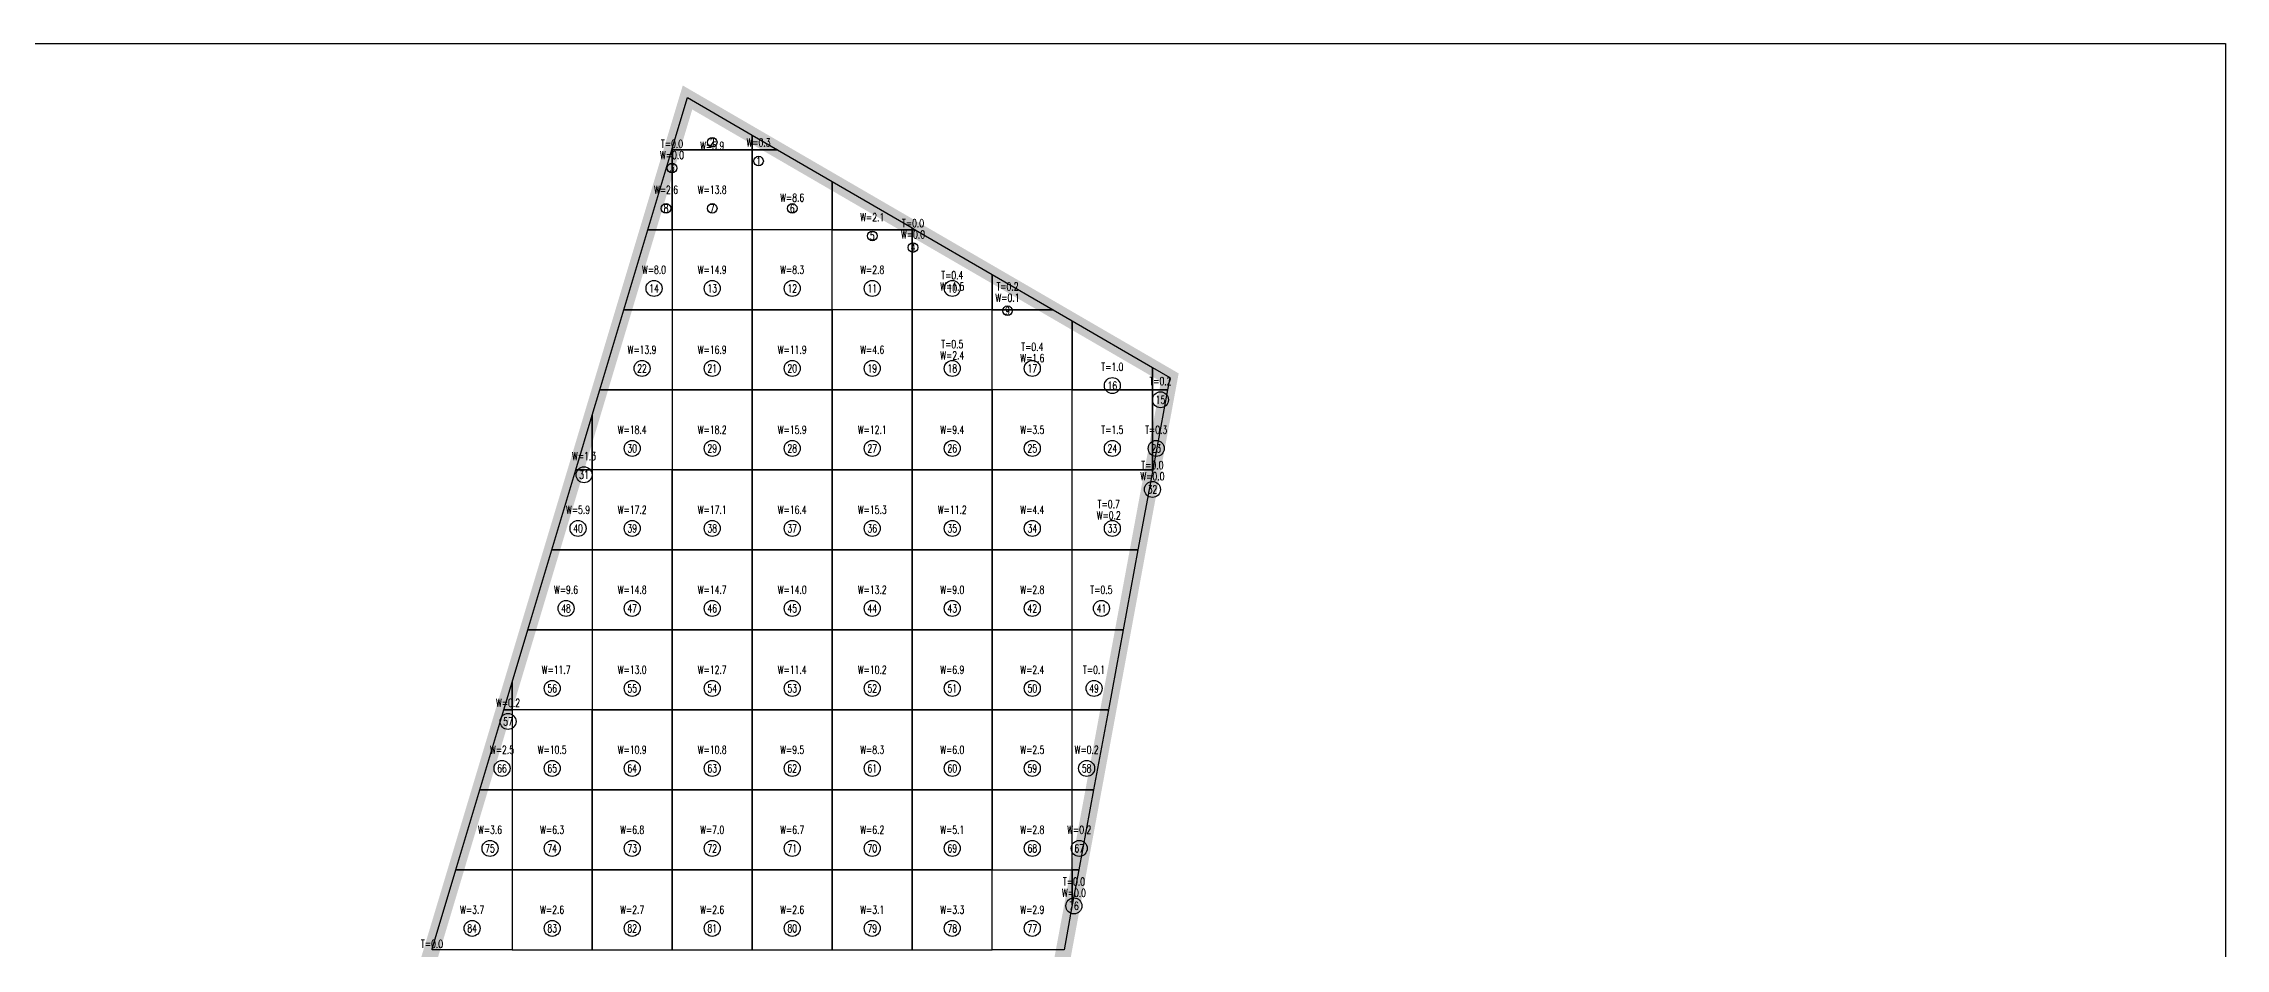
# Model space of a CAD drawing. Extents: x 4283 to 40403, y 1134 to 1764.
# Drawn here: x 9166.8 to 9252, y 1638.7 to 1674.1 of the extents above; entities that cross this region are included whole.
import ezdxf
from ezdxf.enums import TextEntityAlignment as Align

# ---------------------------------------------------------------- set-up
doc = ezdxf.new("R2010")
doc.units = 0
for name, color, linetype in [('tdz_9-2方格网', 2, 'Continuous'), ('tdz_9-2方格网计算', 7, 'Continuous'), ('tdz_土方计算图', 7, 'Continuous'), ('tdz_格田', 6, 'Continuous')]:
    doc.layers.add(name, color=color, linetype=linetype)
doc.styles.add('GLandNum', font='txt_____.ttf', dxfattribs={"width": 0.7, "height": 0.5})

msp = doc.modelspace()

# ---------------------------------------------------------------- linework, layer by layer
at = {"layer": 'tdz_9-2方格网', "linetype": 'Continuous'}
for points in [[(9194.462, 1670.52, 2123.041), (9194.462, 1669.947, 2122.986), (9191.337, 1669.947, 2123.125), (9191.337, 1669.996, 2123.125), (9191.935, 1671.988, 2123.125)], [(9191.323, 1669.947, 2123.125), (9191.337, 1669.947, 2123.125), (9191.337, 1666.822, 2123.125), (9190.386, 1666.822, 2123.125)], [(9191.337, 1669.996, 2123.125), (9191.337, 1669.947, 2123.125), (9191.323, 1669.947, 2123.125)], [(9191.337, 1666.822, 2123.125), (9191.337, 1669.947, 2123.125), (9194.462, 1669.947, 2122.986), (9194.462, 1666.822, 2122.965)], [(9195.45, 1669.947, 2123.008), (9194.462, 1669.947, 2122.986), (9194.462, 1670.52, 2123.041)], [(9197.587, 1668.705, 2122.938), (9197.587, 1666.822, 2122.766), (9194.462, 1666.822, 2122.965), (9194.462, 1669.947, 2122.986), (9195.45, 1669.947, 2123.008)], [(9200.712, 1666.89, 2122.834), (9200.712, 1666.822, 2122.808), (9197.587, 1666.822, 2122.766), (9197.587, 1668.705, 2122.938)], [(9190.386, 1666.822, 2123.125), (9191.337, 1666.822, 2123.125), (9191.337, 1663.697, 2123.122), (9189.449, 1663.697, 2123.125)], [(9191.337, 1666.822, 2123.125), (9191.337, 1663.697, 2123.122), (9194.462, 1663.697, 2122.983), (9194.462, 1666.822, 2122.965)], [(9194.462, 1666.822, 2122.965), (9194.462, 1663.697, 2122.983), (9197.587, 1663.697, 2122.799), (9197.587, 1666.822, 2122.766)], [(9197.587, 1663.697, 2122.799), (9197.587, 1666.822, 2122.766), (9200.712, 1666.822, 2122.808), (9200.712, 1663.697, 2122.616)], [(9200.831, 1666.822, 2122.83), (9200.712, 1666.822, 2122.808), (9200.712, 1666.89, 2122.834)], [(9203.837, 1665.075, 2122.73), (9203.837, 1663.697, 2122.5), (9200.712, 1663.697, 2122.616), (9200.712, 1666.822, 2122.808), (9200.831, 1666.822, 2122.83)], [(9206.212, 1663.697, 2122.651), (9203.837, 1663.697, 2122.5), (9203.837, 1665.075, 2122.73)], [(9189.449, 1663.697, 2123.125), (9191.337, 1663.697, 2123.122), (9191.337, 1660.572, 2123.108), (9188.512, 1660.572, 2123.125)], [(9191.337, 1663.697, 2123.122), (9191.337, 1660.572, 2123.108), (9194.462, 1660.572, 2123.071), (9194.462, 1663.697, 2122.983)], [(9194.462, 1663.697, 2122.983), (9194.462, 1660.572, 2123.071), (9197.587, 1660.572, 2122.912), (9197.587, 1663.697, 2122.799)], [(9197.587, 1663.697, 2122.799), (9197.587, 1660.572, 2122.912), (9200.712, 1660.572, 2122.78), (9200.712, 1663.697, 2122.616)], [(9200.712, 1663.697, 2122.616), (9200.712, 1660.572, 2122.78), (9203.837, 1660.572, 2122.803), (9203.837, 1663.697, 2122.5)], [(9206.962, 1663.261, 2122.626), (9206.962, 1660.572, 2122.571), (9203.837, 1660.572, 2122.803), (9203.837, 1663.697, 2122.5), (9206.212, 1663.697, 2122.651)], [(9210.087, 1661.446, 2122.523), (9210.087, 1660.572, 2122.529), (9206.962, 1660.572, 2122.571), (9206.962, 1663.261, 2122.626)], [(9210.679, 1660.572, 2122.5), (9210.087, 1660.572, 2122.529), (9210.087, 1661.446, 2122.523), (9210.768, 1661.051, 2122.5)], [(9188.512, 1660.572, 2123.125), (9191.337, 1660.572, 2123.108), (9191.337, 1657.447, 2123.074), (9188.212, 1657.447, 2123.084), (9188.212, 1659.574, 2123.125)], [(9191.337, 1660.572, 2123.108), (9191.337, 1657.447, 2123.074), (9194.462, 1657.447, 2123.056), (9194.462, 1660.572, 2123.071)], [(9194.462, 1660.572, 2123.071), (9194.462, 1657.447, 2123.056), (9197.587, 1657.447, 2123.019), (9197.587, 1660.572, 2122.912)], [(9197.587, 1660.572, 2122.912), (9197.587, 1657.447, 2123.019), (9200.712, 1657.447, 2122.945), (9200.712, 1660.572, 2122.78)], [(9200.712, 1660.572, 2122.78), (9200.712, 1657.447, 2122.945), (9203.837, 1657.447, 2122.831), (9203.837, 1660.572, 2122.803)], [(9203.837, 1660.572, 2122.803), (9203.837, 1657.447, 2122.831), (9206.962, 1657.447, 2122.62), (9206.962, 1660.572, 2122.571)], [(9206.962, 1657.447, 2122.62), (9206.962, 1660.572, 2122.571), (9210.087, 1660.572, 2122.529), (9210.087, 1657.447, 2122.5)], [(9210.087, 1660.572, 2122.529), (9210.679, 1660.572, 2122.5), (9210.102, 1657.447, 2122.5), (9210.087, 1657.447, 2122.5)], [(9188.212, 1659.574, 2123.125), (9188.212, 1657.447, 2123.084), (9187.575, 1657.447, 2123.08)], [(9187.575, 1657.447, 2123.08), (9188.212, 1657.447, 2123.084), (9188.212, 1654.322, 2122.978), (9186.638, 1654.322, 2122.997)], [(9188.212, 1657.447, 2123.084), (9188.212, 1654.322, 2122.978), (9191.337, 1654.322, 2122.984), (9191.337, 1657.447, 2123.074)], [(9191.337, 1657.447, 2123.074), (9191.337, 1654.322, 2122.984), (9194.462, 1654.322, 2122.968), (9194.462, 1657.447, 2123.056)], [(9194.462, 1657.447, 2123.056), (9194.462, 1654.322, 2122.968), (9197.587, 1654.322, 2122.949), (9197.587, 1657.447, 2123.019)], [(9197.587, 1657.447, 2123.019), (9197.587, 1654.322, 2122.949), (9200.712, 1654.322, 2122.946), (9200.712, 1657.447, 2122.945)], [(9200.712, 1657.447, 2122.945), (9200.712, 1654.322, 2122.946), (9203.837, 1654.322, 2122.711), (9203.837, 1657.447, 2122.831)], [(9203.837, 1657.447, 2122.831), (9203.837, 1654.322, 2122.711), (9206.962, 1654.322, 2122.567), (9206.962, 1657.447, 2122.62)], [(9209.525, 1654.322, 2122.5), (9206.962, 1654.322, 2122.567), (9206.962, 1657.447, 2122.62), (9210.087, 1657.447, 2122.5), (9210.087, 1657.368, 2122.5)], [(9210.087, 1657.447, 2122.5), (9210.102, 1657.447, 2122.5), (9210.087, 1657.368, 2122.5)], [(9186.638, 1654.322, 2122.997), (9188.212, 1654.322, 2122.978), (9188.212, 1651.197, 2122.898), (9185.701, 1651.197, 2122.916)], [(9188.212, 1654.322, 2122.978), (9188.212, 1651.197, 2122.898), (9191.337, 1651.197, 2122.909), (9191.337, 1654.322, 2122.984)], [(9191.337, 1654.322, 2122.984), (9191.337, 1651.197, 2122.909), (9194.462, 1651.197, 2122.878), (9194.462, 1654.322, 2122.968)], [(9194.462, 1654.322, 2122.968), (9194.462, 1651.197, 2122.878), (9197.587, 1651.197, 2122.85), (9197.587, 1654.322, 2122.949)], [(9197.587, 1654.322, 2122.949), (9197.587, 1651.197, 2122.85), (9200.712, 1651.197, 2122.801), (9200.712, 1654.322, 2122.946)], [(9200.712, 1654.322, 2122.946), (9200.712, 1651.197, 2122.801), (9203.837, 1651.197, 2122.644), (9203.837, 1654.322, 2122.711)], [(9203.837, 1654.322, 2122.711), (9203.837, 1651.197, 2122.644), (9206.962, 1651.197, 2122.539), (9206.962, 1654.322, 2122.567)], [(9206.962, 1654.322, 2122.567), (9209.525, 1654.322, 2122.5), (9208.947, 1651.197, 2122.5), (9206.962, 1651.197, 2122.539)], [(9185.701, 1651.197, 2122.916), (9188.212, 1651.197, 2122.898), (9188.212, 1648.072, 2122.819), (9185.087, 1648.072, 2122.836), (9185.087, 1649.152, 2122.861)], [(9188.212, 1651.197, 2122.898), (9188.212, 1648.072, 2122.819), (9191.337, 1648.072, 2122.847), (9191.337, 1651.197, 2122.909)], [(9191.337, 1651.197, 2122.909), (9191.337, 1648.072, 2122.847), (9194.462, 1648.072, 2122.788), (9194.462, 1651.197, 2122.878)], [(9194.462, 1651.197, 2122.878), (9194.462, 1648.072, 2122.788), (9197.587, 1648.072, 2122.759), (9197.587, 1651.197, 2122.85)], [(9197.587, 1651.197, 2122.85), (9197.587, 1648.072, 2122.759), (9200.712, 1648.072, 2122.721), (9200.712, 1651.197, 2122.801)], [(9200.712, 1651.197, 2122.801), (9200.712, 1648.072, 2122.721), (9203.837, 1648.072, 2122.616), (9203.837, 1651.197, 2122.644)], [(9203.837, 1651.197, 2122.644), (9203.837, 1648.072, 2122.616), (9206.962, 1648.072, 2122.51), (9206.962, 1651.197, 2122.539)], [(9206.962, 1651.197, 2122.539), (9208.947, 1651.197, 2122.5), (9208.37, 1648.072, 2122.5), (9206.962, 1648.072, 2122.51)], [(9185.087, 1649.152, 2122.861), (9185.087, 1648.072, 2122.836), (9184.764, 1648.072, 2122.833)], [(9184.764, 1648.072, 2122.833), (9185.087, 1648.072, 2122.836), (9185.087, 1644.947, 2122.739), (9183.827, 1644.947, 2122.751)], [(9185.087, 1648.072, 2122.836), (9185.087, 1644.947, 2122.739), (9188.212, 1644.947, 2122.739), (9188.212, 1648.072, 2122.819)], [(9188.212, 1648.072, 2122.819), (9188.212, 1644.947, 2122.739), (9191.337, 1644.947, 2122.746), (9191.337, 1648.072, 2122.847)], [(9191.337, 1648.072, 2122.847), (9191.337, 1644.947, 2122.746), (9194.462, 1644.947, 2122.739), (9194.462, 1648.072, 2122.788)], [(9194.462, 1648.072, 2122.788), (9194.462, 1644.947, 2122.739), (9197.587, 1644.947, 2122.691), (9197.587, 1648.072, 2122.759)], [(9197.587, 1648.072, 2122.759), (9197.587, 1644.947, 2122.691), (9200.712, 1644.947, 2122.656), (9200.712, 1648.072, 2122.721)], [(9200.712, 1648.072, 2122.721), (9200.712, 1644.947, 2122.656), (9203.837, 1644.947, 2122.587), (9203.837, 1648.072, 2122.616)], [(9203.837, 1648.072, 2122.616), (9203.837, 1644.947, 2122.587), (9206.962, 1644.947, 2122.5), (9206.962, 1648.072, 2122.51)], [(9206.962, 1648.072, 2122.51), (9208.37, 1648.072, 2122.5), (9207.793, 1644.947, 2122.5), (9206.962, 1644.947, 2122.5)], [(9183.827, 1644.947, 2122.751), (9185.087, 1644.947, 2122.739), (9185.087, 1641.822, 2122.554), (9182.89, 1641.822, 2122.669)], [(9185.087, 1644.947, 2122.739), (9185.087, 1641.822, 2122.554), (9188.212, 1641.822, 2122.569), (9188.212, 1644.947, 2122.739)], [(9188.212, 1644.947, 2122.739), (9188.212, 1641.822, 2122.569), (9191.337, 1641.822, 2122.577), (9191.337, 1644.947, 2122.746)], [(9191.337, 1644.947, 2122.746), (9191.337, 1641.822, 2122.577), (9194.462, 1641.822, 2122.575), (9194.462, 1644.947, 2122.739)], [(9194.462, 1644.947, 2122.739), (9194.462, 1641.822, 2122.575), (9197.587, 1641.822, 2122.577), (9197.587, 1644.947, 2122.691)], [(9197.587, 1644.947, 2122.691), (9197.587, 1641.822, 2122.577), (9200.712, 1641.822, 2122.586), (9200.712, 1644.947, 2122.656)], [(9200.712, 1644.947, 2122.656), (9200.712, 1641.822, 2122.586), (9203.837, 1641.822, 2122.547), (9203.837, 1644.947, 2122.587)], [(9203.837, 1644.947, 2122.587), (9203.837, 1641.822, 2122.547), (9206.962, 1641.822, 2122.5), (9206.962, 1644.947, 2122.5)], [(9206.962, 1644.947, 2122.5), (9207.793, 1644.947, 2122.5), (9207.216, 1641.822, 2122.5), (9206.962, 1641.822, 2122.5)], [(9182.89, 1641.822, 2122.669), (9185.087, 1641.822, 2122.554), (9185.087, 1638.697, 2122.511), (9181.962, 1638.697, 2122.586), (9181.962, 1638.73, 2122.587)], [(9185.087, 1641.822, 2122.554), (9185.087, 1638.697, 2122.511), (9188.212, 1638.697, 2122.492), (9188.212, 1641.822, 2122.569)], [(9188.212, 1641.822, 2122.569), (9188.212, 1638.697, 2122.492), (9191.337, 1638.697, 2122.474), (9191.337, 1641.822, 2122.577)], [(9191.337, 1641.822, 2122.577), (9191.337, 1638.697, 2122.474), (9194.462, 1638.697, 2122.457), (9194.462, 1641.822, 2122.575)], [(9194.462, 1641.822, 2122.575), (9194.462, 1638.697, 2122.457), (9197.587, 1638.697, 2122.452), (9197.587, 1641.822, 2122.577)], [(9197.587, 1641.822, 2122.577), (9197.587, 1638.697, 2122.452), (9200.712, 1638.697, 2122.477), (9200.712, 1641.822, 2122.586)], [(9200.712, 1641.822, 2122.586), (9200.712, 1638.697, 2122.477), (9203.837, 1638.697, 2122.484), (9203.837, 1641.822, 2122.547)], [(9206.639, 1638.697, 2122.478), (9203.837, 1638.697, 2122.484), (9203.837, 1641.822, 2122.547), (9206.962, 1641.822, 2122.5), (9206.962, 1640.45, 2122.5)], [(9206.962, 1641.822, 2122.5), (9207.216, 1641.822, 2122.5), (9206.962, 1640.45, 2122.5)]]:
    msp.add_polyline3d(points, close=True, dxfattribs=at)
at = {"layer": 'tdz_9-2方格网计算', "color": 7, "linetype": 'Continuous'}
for centre, radius in [((9192.9, 1670.238), 0.188), ((9191.33, 1669.23), 0.188), ((9194.709, 1669.504), 0.188), ((9191.096, 1667.655), 0.188), ((9192.9, 1667.655), 0.188), ((9196.025, 1667.655), 0.188), ((9199.15, 1666.581), 0.188), ((9200.742, 1666.127), 0.188), ((9190.627, 1664.53), 0.312), ((9192.9, 1664.53), 0.312), ((9196.025, 1664.53), 0.312), ((9199.15, 1664.53), 0.312), ((9202.275, 1664.53), 0.312), ((9204.431, 1663.657), 0.188), ((9190.159, 1661.405), 0.312), ((9192.9, 1661.405), 0.312), ((9196.025, 1661.405), 0.312), ((9199.15, 1661.405), 0.312), ((9202.275, 1661.405), 0.312), ((9205.4, 1661.405), 0.312), ((9208.525, 1660.733), 0.312), ((9210.405, 1660.181), 0.312), ((9189.775, 1658.28), 0.312), ((9192.9, 1658.28), 0.312), ((9196.025, 1658.28), 0.312), ((9199.15, 1658.28), 0.312), ((9202.275, 1658.28), 0.312), ((9205.4, 1658.28), 0.312), ((9208.525, 1658.28), 0.312), ((9210.239, 1658.28), 0.312), ((9187.894, 1657.249), 0.312), ((9210.091, 1656.678), 0.312), ((9187.659, 1655.155), 0.312), ((9189.775, 1655.155), 0.312), ((9192.9, 1655.155), 0.312), ((9196.025, 1655.155), 0.312), ((9199.15, 1655.155), 0.312), ((9202.275, 1655.155), 0.312), ((9205.4, 1655.155), 0.312), ((9208.525, 1655.155), 0.312), ((9187.191, 1652.03), 0.312), ((9189.775, 1652.03), 0.312), ((9192.9, 1652.03), 0.312), ((9196.025, 1652.03), 0.312), ((9199.15, 1652.03), 0.312), ((9202.275, 1652.03), 0.312), ((9205.4, 1652.03), 0.312), ((9208.099, 1652.03), 0.312), ((9186.65, 1648.905), 0.312), ((9189.775, 1648.905), 0.312), ((9192.9, 1648.905), 0.312), ((9196.025, 1648.905), 0.312), ((9199.15, 1648.905), 0.312), ((9202.275, 1648.905), 0.312), ((9205.4, 1648.905), 0.312), ((9207.811, 1648.905), 0.312), ((9184.926, 1647.612), 0.312), ((9184.691, 1645.78), 0.312), ((9186.65, 1645.78), 0.312), ((9189.775, 1645.78), 0.312), ((9192.9, 1645.78), 0.312), ((9196.025, 1645.78), 0.312), ((9199.15, 1645.78), 0.312), ((9202.275, 1645.78), 0.312), ((9205.4, 1645.78), 0.312), ((9207.522, 1645.78), 0.312), ((9184.223, 1642.655), 0.312), ((9186.65, 1642.655), 0.312), ((9189.775, 1642.655), 0.312), ((9192.9, 1642.655), 0.312), ((9196.025, 1642.655), 0.312), ((9199.15, 1642.655), 0.312), ((9202.275, 1642.655), 0.312), ((9205.4, 1642.655), 0.312), ((9207.233, 1642.655), 0.312), ((9207.026, 1640.407), 0.312), ((9183.525, 1639.53), 0.312), ((9186.65, 1639.53), 0.312), ((9189.775, 1639.53), 0.312), ((9192.9, 1639.53), 0.312), ((9196.025, 1639.53), 0.312), ((9199.15, 1639.53), 0.312), ((9202.275, 1639.53), 0.312), ((9205.4, 1639.53), 0.312)]:
    msp.add_circle(centre, radius, dxfattribs=at)
at = {"layer": 'tdz_土方计算图', "linetype": 'Continuous'}
for points in [[(9121.99, 1674.092), (9251.99, 1674.092)], [(9251.99, 1674.092), (9251.99, 1514.092)]]:
    msp.add_lwpolyline(points, dxfattribs=at)
at = {"layer": 'tdz_格田', "linetype": 'Continuous', "lineweight": 60, "const_width": 0.625}
msp.add_lwpolyline([(9191.935, 1671.988), (9210.768, 1661.051), (9195.409, 1577.901), (9163.212, 1576.197), (9191.935, 1671.988)], close=True, dxfattribs=at)

# ---------------------------------------------------------------- texts
at = {"layer": 'tdz_9-2方格网计算', "color": 2, "linetype": 'Continuous', "style": 'GLandNum', "width": 0.7}
for s, p in [('T=0.0', (9191.33, 1670.178)), ('T=0.0', (9200.742, 1667.075)), ('T=0.4', (9202.275, 1665.041)), ('T=0.2', (9204.431, 1664.605)), ('T=0.5', (9202.275, 1662.353)), ('T=0.4', (9205.4, 1662.244)), ('T=1.0', (9208.525, 1661.462)), ('T=0.2', (9210.405, 1660.91)), ('T=1.5', (9208.525, 1659.009)), ('T=0.3', (9210.239, 1659.009)), ('T=0.0', (9210.091, 1657.626)), ('T=0.7', (9208.384, 1656.103)), ('T=0.5', (9208.099, 1652.759)), ('T=0.1', (9207.811, 1649.634)), ('T=0.0', (9207.026, 1641.355)), ('T=0.0', (9181.958, 1638.924))]:
    msp.add_text(s, height=0.3125, dxfattribs=at).set_placement(p, align=Align.MIDDLE_CENTER)
at = {"layer": 'tdz_9-2方格网计算', "color": 173, "linetype": 'Continuous', "style": 'GLandNum', "width": 0.7}
for s, p in [('W=5.9', (9192.9, 1670.102)), ('W=0.3', (9194.709, 1670.233)), ('W=0.0', (9191.33, 1669.74)), ('W=2.6', (9191.096, 1668.384)), ('W=13.8', (9192.9, 1668.384)), ('W=8.6', (9196.025, 1668.074)), ('W=2.1', (9199.15, 1667.31)), ('W=0.0', (9200.742, 1666.637)), ('W=8.0', (9190.627, 1665.259)), ('W=14.9', (9192.9, 1665.259)), ('W=8.3', (9196.025, 1665.259)), ('W=2.8', (9199.15, 1665.259)), ('W=1.5', (9202.275, 1664.604)), ('W=0.1', (9204.431, 1664.167)), ('W=13.9', (9190.159, 1662.134)), ('W=16.9', (9192.9, 1662.134)), ('W=11.9', (9196.025, 1662.134)), ('W=4.6', (9199.15, 1662.134)), ('W=2.4', (9202.275, 1661.915)), ('W=1.6', (9205.4, 1661.806)), ('W=18.4', (9189.775, 1659.009)), ('W=18.2', (9192.9, 1659.009)), ('W=15.9', (9196.025, 1659.009)), ('W=12.1', (9199.15, 1659.009)), ('W=9.4', (9202.275, 1659.009)), ('W=3.5', (9205.4, 1659.009)), ('W=1.3', (9187.894, 1657.978)), ('W=0.0', (9210.091, 1657.189)), ('W=5.9', (9187.659, 1655.884)), ('W=17.2', (9189.775, 1655.884)), ('W=17.1', (9192.9, 1655.884)), ('W=16.4', (9196.025, 1655.884)), ('W=15.3', (9199.15, 1655.884)), ('W=11.2', (9202.275, 1655.884)), ('W=4.4', (9205.4, 1655.884)), ('W=0.2', (9208.384, 1655.665)), ('W=9.6', (9187.191, 1652.759)), ('W=14.8', (9189.775, 1652.759)), ('W=14.7', (9192.9, 1652.759)), ('W=14.0', (9196.025, 1652.759)), ('W=13.2', (9199.15, 1652.759)), ('W=9.0', (9202.275, 1652.759)), ('W=2.8', (9205.4, 1652.759)), ('W=11.7', (9186.803, 1649.634)), ('W=13.0', (9189.775, 1649.634)), ('W=12.7', (9192.9, 1649.634)), ('W=11.4', (9196.025, 1649.634)), ('W=10.2', (9199.15, 1649.634)), ('W=6.9', (9202.275, 1649.634)), ('W=2.4', (9205.4, 1649.634)), ('W=0.2', (9184.926, 1648.342)), ('W=2.5', (9184.691, 1646.509)), ('W=10.5', (9186.65, 1646.509)), ('W=10.9', (9189.775, 1646.509)), ('W=10.8', (9192.9, 1646.509)), ('W=9.5', (9196.025, 1646.509)), ('W=8.3', (9199.15, 1646.509)), ('W=6.0', (9202.275, 1646.509)), ('W=2.5', (9205.4, 1646.509)), ('W=0.2', (9207.522, 1646.509)), ('W=3.6', (9184.223, 1643.384)), ('W=6.3', (9186.65, 1643.384)), ('W=6.8', (9189.775, 1643.384)), ('W=7.0', (9192.9, 1643.384)), ('W=6.7', (9196.025, 1643.384)), ('W=6.2', (9199.15, 1643.384)), ('W=5.1', (9202.275, 1643.384)), ('W=2.8', (9205.4, 1643.384)), ('W=0.2', (9207.233, 1643.384)), ('W=0.0', (9207.026, 1640.917)), ('W=3.7', (9183.525, 1640.259)), ('W=2.6', (9186.65, 1640.259)), ('W=2.7', (9189.775, 1640.259)), ('W=2.6', (9192.9, 1640.259)), ('W=2.6', (9196.025, 1640.259)), ('W=3.1', (9199.15, 1640.259)), ('W=3.3', (9202.275, 1640.259)), ('W=2.9', (9205.4, 1640.259))]:
    msp.add_text(s, height=0.3125, dxfattribs=at).set_placement(p, align=Align.MIDDLE_CENTER)
at = {"layer": 'tdz_9-2方格网计算', "color": 7, "linetype": 'Continuous', "style": 'GLandNum', "width": 0.7}
for s, height, p in [('2', 0.312, (9192.9, 1670.238)), ('3', 0.312, (9191.33, 1669.23)), ('1', 0.312, (9194.709, 1669.504)), ('8', 0.312, (9191.096, 1667.655)), ('7', 0.312, (9192.9, 1667.655)), ('6', 0.312, (9196.025, 1667.655)), ('5', 0.312, (9199.15, 1666.581)), ('4', 0.312, (9200.742, 1666.127)), ('14', 0.3125, (9190.627, 1664.53)), ('13', 0.3125, (9192.9, 1664.53)), ('12', 0.3125, (9196.025, 1664.53)), ('11', 0.3125, (9199.15, 1664.53)), ('10', 0.3125, (9202.275, 1664.53)), ('9', 0.312, (9204.431, 1663.657)), ('22', 0.3125, (9190.159, 1661.405)), ('21', 0.3125, (9192.9, 1661.405)), ('20', 0.3125, (9196.025, 1661.405)), ('19', 0.3125, (9199.15, 1661.405)), ('18', 0.3125, (9202.275, 1661.405)), ('17', 0.3125, (9205.4, 1661.405)), ('16', 0.3125, (9208.525, 1660.733)), ('15', 0.3125, (9210.405, 1660.181)), ('30', 0.3125, (9189.775, 1658.28)), ('29', 0.3125, (9192.9, 1658.28)), ('28', 0.3125, (9196.025, 1658.28)), ('27', 0.3125, (9199.15, 1658.28)), ('26', 0.3125, (9202.275, 1658.28)), ('25', 0.3125, (9205.4, 1658.28)), ('24', 0.3125, (9208.525, 1658.28)), ('23', 0.3125, (9210.239, 1658.28)), ('31', 0.3125, (9187.894, 1657.249)), ('32', 0.3125, (9210.091, 1656.678)), ('40', 0.3125, (9187.659, 1655.155)), ('39', 0.3125, (9189.775, 1655.155)), ('38', 0.3125, (9192.9, 1655.155)), ('37', 0.3125, (9196.025, 1655.155)), ('36', 0.3125, (9199.15, 1655.155)), ('35', 0.3125, (9202.275, 1655.155)), ('34', 0.3125, (9205.4, 1655.155)), ('33', 0.3125, (9208.525, 1655.155)), ('48', 0.3125, (9187.191, 1652.03)), ('47', 0.3125, (9189.775, 1652.03)), ('46', 0.3125, (9192.9, 1652.03)), ('45', 0.3125, (9196.025, 1652.03)), ('44', 0.3125, (9199.15, 1652.03)), ('43', 0.3125, (9202.275, 1652.03)), ('42', 0.3125, (9205.4, 1652.03)), ('41', 0.3125, (9208.099, 1652.03)), ('56', 0.3125, (9186.65, 1648.905)), ('55', 0.3125, (9189.775, 1648.905)), ('54', 0.3125, (9192.9, 1648.905)), ('53', 0.3125, (9196.025, 1648.905)), ('52', 0.3125, (9199.15, 1648.905)), ('51', 0.3125, (9202.275, 1648.905)), ('50', 0.3125, (9205.4, 1648.905)), ('49', 0.3125, (9207.811, 1648.905)), ('57', 0.3125, (9184.926, 1647.612)), ('66', 0.3125, (9184.691, 1645.78)), ('65', 0.3125, (9186.65, 1645.78)), ('64', 0.3125, (9189.775, 1645.78)), ('63', 0.3125, (9192.9, 1645.78)), ('62', 0.3125, (9196.025, 1645.78)), ('61', 0.3125, (9199.15, 1645.78)), ('60', 0.3125, (9202.275, 1645.78)), ('59', 0.3125, (9205.4, 1645.78)), ('58', 0.3125, (9207.522, 1645.78)), ('75', 0.3125, (9184.223, 1642.655)), ('74', 0.3125, (9186.65, 1642.655)), ('73', 0.3125, (9189.775, 1642.655)), ('72', 0.3125, (9192.9, 1642.655)), ('71', 0.3125, (9196.025, 1642.655)), ('70', 0.3125, (9199.15, 1642.655)), ('69', 0.3125, (9202.275, 1642.655)), ('68', 0.3125, (9205.4, 1642.655)), ('67', 0.3125, (9207.233, 1642.655)), ('76', 0.3125, (9207.026, 1640.407)), ('84', 0.3125, (9183.525, 1639.53)), ('83', 0.3125, (9186.65, 1639.53)), ('82', 0.3125, (9189.775, 1639.53)), ('81', 0.3125, (9192.9, 1639.53)), ('80', 0.3125, (9196.025, 1639.53)), ('79', 0.3125, (9199.15, 1639.53)), ('78', 0.3125, (9202.275, 1639.53)), ('77', 0.3125, (9205.4, 1639.53))]:
    msp.add_text(s, height=height, dxfattribs=at).set_placement(p, align=Align.MIDDLE_CENTER)

doc.saveas('drawing.dxf')
